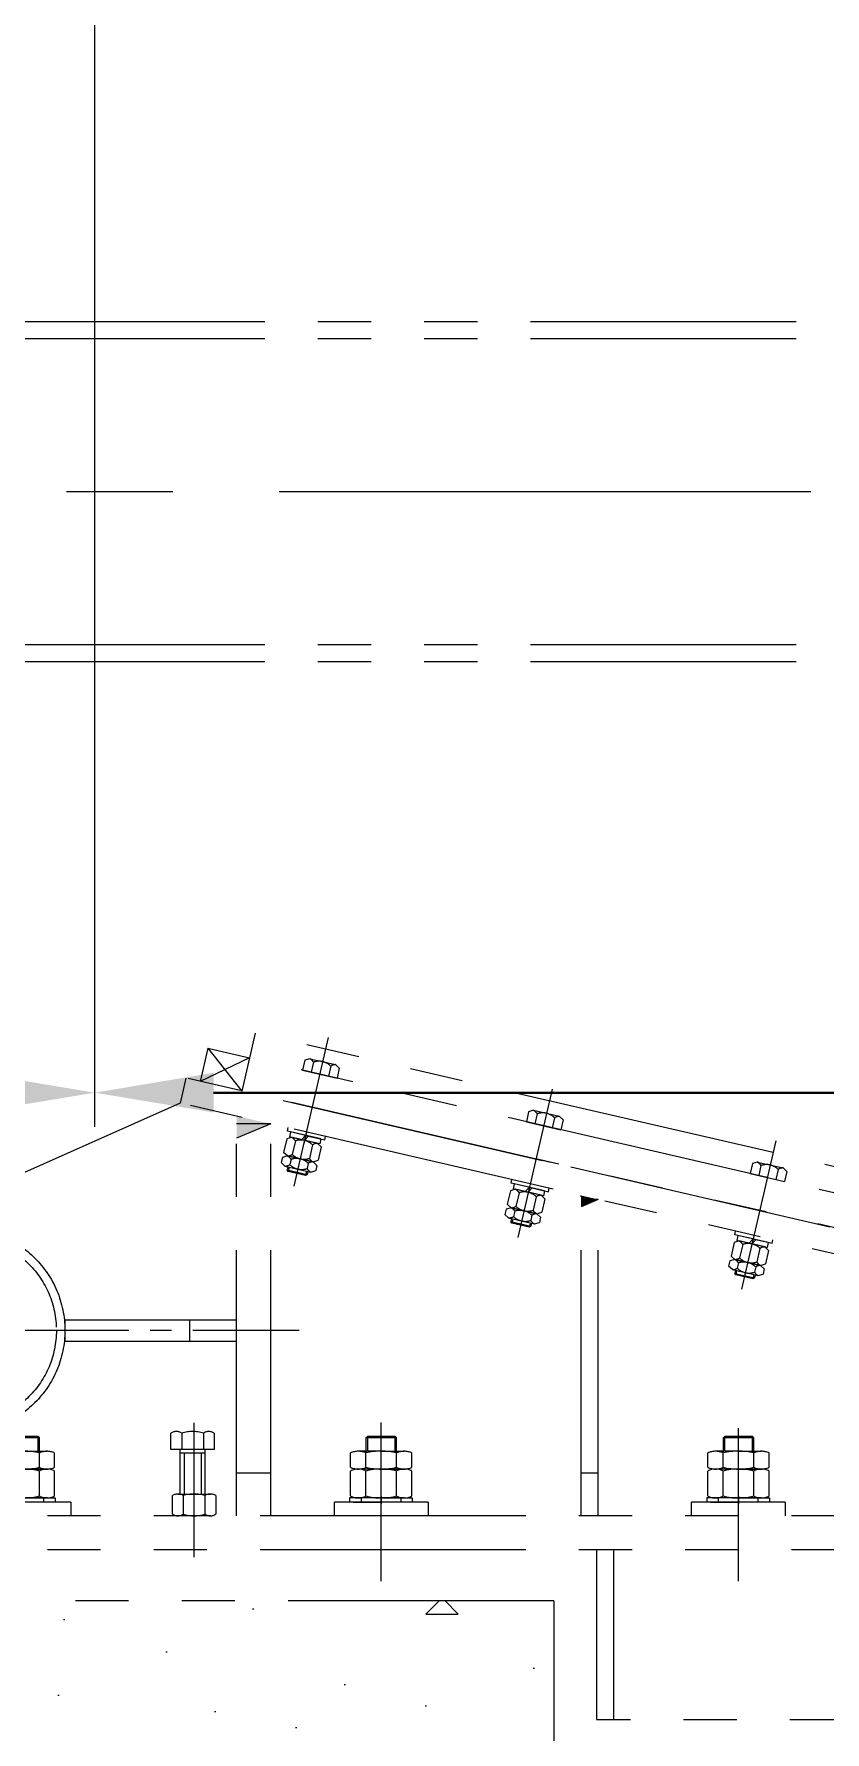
# Model space of a CAD drawing. Header units: millimetres. Extents: x 52110 to 400893, y -153728 to 31997.
# Drawn here: x 177616 to 178546, y -25833 to -23836 of the extents above; entities that cross this region are included whole.
import ezdxf

# ---------------------------------------------------------------- set-up
doc = ezdxf.new("R2010")
doc.units = ezdxf.units.MM
doc.header["$LTSCALE"] = 500
for name, pattern in [('CENTER', [2, 1.25, -0.25, 0.25, -0.25]), ('DASHED2', [0.375, 0.25, -0.125]), ('PHANTOM2', [1.25, 0.625, -0.125, 0.125, -0.125, 0.125, -0.125])]:
    doc.linetypes.add(name, pattern=pattern)
for name, color, linetype, lineweight in [('2D', 4, 'PHANTOM2', 20), ('POU', 4, 'Continuous', 20), ('SHI', 7, 'Continuous', 40), ('XU', 6, 'DASHED2', 20), ('ZHONG', 1, 'CENTER', 20)]:
    doc.layers.add(name, color=color, linetype=linetype, lineweight=lineweight)
doc.styles.add('GB', font='gbenor.shx', dxfattribs={"bigfont": 'gbcbig.shx'})
doc.dimstyles.new('ISO-25$0', dxfattribs={"dimscale": 40, "dimtxt": 3.5, "dimasz": 3.5, "dimexe": 1, "dimexo": 0.2, "dimgap": 1.2, "dimtad": 1, "dimtoh": 1, "dimdec": 1, "dimzin": 9, "dimdsep": 46, "dimtxsty": 'GB', "dimcen": 0, "dimclrd": 3, "dimclre": 3, "dimclrt": 256, "dimadec": 0, "dimazin": 2, "dimtfac": 1, "dimtdec": 1, "dimtix": 1, "dimtmove": 0, "dimatfit": 3, "dimldrblk": 'DOTSMALL', "dimfxl": 0, "dimlwd": -1, "dimlwe": 20, "dimarcsym": 0})

# ---------------------------------------------------------------- blocks, each defined once
blk = doc.blocks.new('*D948')
at = {"color": 3, "linetype": 'ByBlock', "lineweight": 20}
for p, q in [((219793.7, 74429.3), (219793.7, 72656.2)), ((223343.7, 74429.3), (223343.7, 72656.2))]:
    blk.add_line(p, q, dxfattribs=at)
at = {"color": 3, "linetype": 'ByBlock'}
blk.add_line((219933.7, 72696.2), (223203.7, 72696.2), dxfattribs=at)
at = {"color": 3}
for points in [[(219933.7, 72719.6), (219933.7, 72672.9), (219793.7, 72696.2)], [(223203.7, 72719.6), (223203.7, 72672.9), (223343.7, 72696.2)]]:
    blk.add_solid(points, dxfattribs=at)
at = {"layer": 'Defpoints', "color": 0}
for p in [(219793.7, 74437.3), (223343.7, 74437.3), (223343.7, 72696.2)]:
    blk.add_point(p, dxfattribs=at)
at = {"insert": (221568.7, 72814.2), "char_height": 140, "attachment_point": 5, "style": 'GB'}
blk.add_mtext('3550', dxfattribs=at)
blk = doc.blocks.new('_DotSmall')
at = {"color": 0, "linetype": 'ByBlock', "const_width": 0.5}
blk.add_lwpolyline([(-0.0625, 0, 1), (0.0625, 0, 1)], format="xyb", close=True, dxfattribs=at)
blk = doc.blocks.new('*D949')
at = {"color": 3, "linetype": 'ByBlock', "lineweight": 20}
for p, q in [((223343.7, 74429.3), (223343.7, 72656.2)), ((226893.7, 74403.9), (226893.7, 72656.2))]:
    blk.add_line(p, q, dxfattribs=at)
at = {"color": 3, "linetype": 'ByBlock'}
blk.add_line((223483.7, 72696.2), (226753.7, 72696.2), dxfattribs=at)
at = {"color": 3}
for points in [[(223483.7, 72719.6), (223483.7, 72672.9), (223343.7, 72696.2)], [(226753.7, 72719.6), (226753.7, 72672.9), (226893.7, 72696.2)]]:
    blk.add_solid(points, dxfattribs=at)
at = {"layer": 'Defpoints', "color": 0}
for p in [(223343.7, 74437.3), (226893.7, 74411.9), (226893.7, 72696.2)]:
    blk.add_point(p, dxfattribs=at)
at = {"insert": (225118.7, 72814.2), "char_height": 140, "attachment_point": 5, "style": 'GB'}
blk.add_mtext('3550', dxfattribs=at)
blk = doc.blocks.new("斜''")
at = {"layer": '2D'}
h = blk.add_hatch(color=256, dxfattribs=at)
h.paths.add_polyline_path([(525927.5, 481046.1), (525887.5, 481046.1), (525887.5, 481029.1)])
h.paths.add_polyline_path([(525887.5, 481055.3), (525887.5, 481046.1), (525927.5, 481046.1)])
h = blk.add_hatch(color=256, dxfattribs=at)
h.paths.add_polyline_path([(526312.5, 480957.2), (526292.5, 480957.2), (526292.5, 480948.7)])
h.paths.add_polyline_path([(526292.5, 480961.8), (526292.5, 480957.2), (526312.5, 480957.2)])
at = {"layer": 'POU'}
h = blk.add_hatch(dxfattribs=at)
h.set_pattern_fill('CONC', color=256, scale=25, style=0)
h.set_pattern_definition([(0, (53705.2, 8874.64), (0, 635), [0, -635]), (0, (53711.54, 8652.4), (0, 635), [0, -635]), (0, (53730.6, 8995.3), (0, 635), [0, -635]), (338.1986, (53400.39, 8798.44), (1905.000173, -634.999943), [68.3914, -3351.18837]), (216.8699, (53463.89, 8773.04), (1904.999948, 1270.000078), [31.75, -3143.25]), (130.6013, (53438.494, 8753.99), (3175.0002675, -3809.9993765), [58.5438, -5795.8666]), (206.5651, (53228.94, 8677.8), (-634.99947, -635.00083), [14.19923, -1405.70394]), (326.3099, (53216.24, 8671.44), (1269.99972, -635.000847), [22.89556, -2266.62996]), (108.4349, (53235.3, 8658.74), (-634.998986, 1270.000276), [20.0806, -1987.9659]), (225, (53635.34, 8614.3), (0, -635.0002), [26.9405, -871.08474]), (0, (53616.3, 8595.24), (635, 635), [38.1, -596.9]), (135, (53654.4, 8595.24), (-635.0002, 0), [26.9405, -871.08474]), (251.5651, (53559.14, 9020.7), (634.998986, 1270.000276), [20.0806, -1987.9659]), (0, (53552.8, 9001.64), (635, 635), [31.75, -603.25]), (143.1301, (53584.54, 9001.64), (-1904.999948, 1270.000078), [31.75, -3143.25]), (213.6901, (53222.6, 9027.04), (1269.99972, 635.000847), [22.89556, -2266.62996]), (341.5651, (53203.54, 9014.34), (-1270.000276, 634.998986), [40.1612, -1967.8853]), (126.8699, (53241.64, 9001.64), (1270.000078, -1904.999948), [31.75, -3143.25]), (0, (53406.74, 9001.64), (0, 635), [0, -635]), (0, (53235.3, 8836.54), (0, 635), [0, -635]), (0, (53413.1, 8601.6), (0, 635), [0, -635]), (0, (53584.54, 8798.44), (0, 635), [0, -635]), (0, (53400.4, 8906.4), (0, 635), [0, -635]), (0, (53260.7, 8925.44), (0, 635), [0, -635]), (0, (53317.84, 8887.34), (0, 635), [0, -635]), (0, (53292.44, 8734.94), (0, 635), [0, -635]), (0, (53140.04, 8760.34), (0, 635), [0, -635]), (0, (53146.4, 8906.4), (0, 635), [0, -635]), (0, (53127.34, 9046.1), (0, 635), [0, -635]), (0, (53324.2, 9071.5), (0, 635), [0, -635]), (0, (53463.9, 9096.9), (0, 635), [0, -635]), (0, (53686.14, 9071.5), (0, 635), [0, -635]), (0, (53533.74, 8874.64), (0, 635), [0, -635]), (0, (53470.24, 8988.94), (0, 635), [0, -635]), (0, (53521.04, 8684.14), (0, 635), [0, -635]), (0, (53330.54, 8652.4), (0, 635), [0, -635]), (0, (53521.04, 8512.7), (0, 635), [0, -635]), (0, (53311.5, 8550.8), (0, 635), [0, -635]), (0, (53108.3, 8531.74), (0, 635), [0, -635]), (0, (53184.5, 8500), (0, 635), [0, -635]), (0, (53190.84, 8588.9), (0, 635), [0, -635]), (0, (53616.3, 8487.3), (0, 635), [0, -635]), (0, (53692.5, 8747.64), (0, 635), [0, -635]), (0, (53660.74, 8938.14), (0, 635), [0, -635]), (0, (53368.64, 8480.94), (0, 635), [0, -635])])
h.paths.add_polyline_path([(527727.5, 479814.3), (527727.5, 480485.2), (526900.5, 480485.2), (526900, 480295.2), (526260.5, 480295.2), (526260.5, 480485.2), (525307.5, 480485.2), (525307.5, 479814.3)])
h.paths.add_polyline_path([(524030.9, 480514.1), (523996.2, 480363.7), (524455.2, 480257.7), (524489.9, 480408.1)], flags=9)
at = {"layer": '2D'}
for p, q in [((525909.2, 481152.9), (525893.5, 481084.7)), ((527127.2, 480871.7), (525909.2, 481152.9)), ((525853.7, 481135), (525844.7, 481096)), ((525902.4, 481123.7), (525844.7, 481096)), ((525853.7, 481135), (525902.4, 481123.7)), ((525853.7, 481135), (525893.5, 481084.7)), ((525902.4, 481123.7), (525893.5, 481084.7)), ((527120.4, 480842.5), (525902.4, 481123.7)), ((525967.7, 481121), (525965, 481109.3)), ((525965, 481109.3), (526005.5, 481099.9)), ((525973.5, 481122.7), (525967.7, 481121)), ((525973.5, 481122.7), (526003.8, 481115.7)), ((525977.8, 481118.6), (525975.1, 481106.9)), ((525998.1, 481113.9), (525995.4, 481102.2)), ((526003.8, 481115.7), (526008.2, 481111.6)), ((526008.2, 481111.6), (526005.5, 481099.9)), ((525827.8, 481099.9), (525821.1, 481070.6)), ((526256.9, 481000.8), (525827.8, 481099.9)), ((525821.1, 481070.6), (525508.4, 480931)), ((527477.5, 480688.2), (525821.1, 481070.6)), ((525942.2, 481073.5), (526256.9, 481000.8)), ((525887.5, 480585.2), (525887.5, 481055.3)), ((525927.5, 481046.1), (525887.5, 481029.1)), ((525927.5, 481046.1), (525887.5, 481046.1)), ((525927.5, 480585.2), (525927.5, 481046.1)), ((526230.8, 481060.2), (526228.1, 481048.5)), ((526228.1, 481048.5), (526268.6, 481039.2)), ((526236.5, 481062), (526230.8, 481060.2)), ((526236.5, 481062), (526266.9, 481055)), ((526240.9, 481057.9), (526238.2, 481046.2)), ((526261.2, 481053.2), (526258.5, 481041.5)), ((526266.9, 481055), (526271.3, 481050.9)), ((526271.3, 481050.9), (526268.6, 481039.2)), ((525946.3, 481028.4), (525942.7, 481012.5)), ((525952.1, 481030.1), (525946.3, 481028.4)), ((525947.1, 481037.5), (525948, 481041.7)), ((525968.4, 481032.5), (525947.1, 481037.5)), ((525950.8, 481036.6), (525949.5, 481030.7)), ((525985.1, 481022.5), (525949.5, 481030.7)), ((525986.4, 481028.4), (525950.8, 481036.6)), ((525982.5, 481023.1), (525952.1, 481030.1)), ((525956.5, 481026), (525952.8, 481010.2)), ((525968.6, 481032.5), (525963.9, 481027.4)), ((525972, 481031.7), (525967.3, 481026.6)), ((525968.4, 481032.5), (525991, 481027.3)), ((525986.4, 481028.4), (525985.1, 481022.5)), ((525991, 481027.3), (525992, 481031.5)), ((525941.3, 481006.7), (525939.9, 481000.5)), ((525947.1, 481008.4), (525941.3, 481006.7)), ((525947.1, 481008.4), (525942.7, 481012.5)), ((525977.4, 481001.4), (525947.1, 481008.4)), ((525947.1, 481008.4), (525977.4, 481001.4)), ((525951.5, 481004.3), (525950, 480998.2)), ((525976.7, 481021.4), (525973.1, 481005.5)), ((525982.5, 481023.1), (525986.9, 481019)), ((525986.9, 481019), (525983.2, 481003.2)), ((527484.3, 480717.5), (526239.4, 481004.9)), ((525944.3, 480996.4), (525939.9, 481000.5)), ((525944.3, 480996.4), (525974.7, 480989.4)), ((525947.8, 480995.6), (525947, 480992.1)), ((525948.2, 480990.2), (525947, 480992.1)), ((525947, 480992.1), (525970.4, 480986.7)), ((525949.4, 480995.3), (525948.2, 480990.2)), ((525968.5, 480985.5), (525948.2, 480990.2)), ((525969.6, 480990.6), (525968.5, 480985.5)), ((525970.4, 480986.7), (525968.5, 480985.5)), ((525971.7, 480999.6), (525970.3, 480993.5)), ((525971.2, 480990.2), (525970.4, 480986.7)), ((525974.7, 480989.4), (525980.4, 480991.2)), ((525977.4, 481001.4), (525983.2, 481003.2)), ((525977.4, 481001.4), (525981.8, 480997.3)), ((525981.8, 480997.3), (525980.4, 480991.2)), ((526280.3, 480995.4), (527101.7, 480805.8)), ((526493.9, 480999.5), (526491.2, 480987.8)), ((526491.2, 480987.8), (526531.7, 480978.4)), ((526499.6, 481001.2), (526493.9, 480999.5)), ((526499.6, 481001.2), (526530, 480994.2)), ((526504, 480997.1), (526501.3, 480985.4)), ((526524.3, 480992.5), (526521.6, 480980.8)), ((526530, 480994.2), (526534.4, 480990.1)), ((526534.4, 480990.1), (526531.7, 480978.4)), ((526209.4, 480967.4), (526205.7, 480951.5)), ((526215.1, 480969.1), (526209.4, 480967.4)), ((526210.1, 480976.4), (526211, 480980.6)), ((526231.4, 480971.5), (526210.1, 480976.4)), ((526213.9, 480975.6), (526212.5, 480969.7)), ((526248.1, 480961.5), (526212.5, 480969.7)), ((526249.4, 480967.3), (526213.9, 480975.6)), ((526245.5, 480962.1), (526215.1, 480969.1)), ((526219.5, 480965), (526215.8, 480949.1)), ((526231.6, 480971.4), (526226.9, 480966.4)), ((526235, 480970.7), (526230.3, 480965.6)), ((526231.4, 480971.5), (526254, 480966.3)), ((526249.4, 480967.3), (526248.1, 480961.5)), ((526254, 480966.3), (526255, 480970.5)), ((526204.3, 480945.6), (526202.9, 480939.5)), ((526210.1, 480947.4), (526204.3, 480945.6)), ((526210.1, 480947.4), (526205.7, 480951.5)), ((526240.5, 480940.4), (526210.1, 480947.4)), ((526210.1, 480947.4), (526240.5, 480940.4)), ((526239.7, 480960.3), (526236.1, 480944.5)), ((526245.5, 480962.1), (526249.9, 480958)), ((526249.9, 480958), (526246.2, 480942.1)), ((526292.5, 480585.2), (526292.5, 480961.8)), ((526312.5, 480957.2), (526292.5, 480957.2)), ((526312.5, 480957.2), (526292.5, 480948.7)), ((526312.5, 480585.2), (526312.5, 480957.2)), ((526207.3, 480935.4), (526202.9, 480939.5)), ((526207.3, 480935.4), (526237.7, 480928.4)), ((526210.8, 480934.6), (526210, 480931.1)), ((526210, 480931.1), (526233.4, 480925.7)), ((526211.2, 480929.2), (526210, 480931.1)), ((526212.4, 480934.2), (526211.2, 480929.2)), ((526231.5, 480924.5), (526211.2, 480929.2)), ((526214.5, 480943.3), (526213.1, 480937.1)), ((526232.6, 480929.5), (526231.5, 480924.5)), ((526233.4, 480925.7), (526231.5, 480924.5)), ((526234.7, 480938.6), (526233.3, 480932.5)), ((526234.2, 480929.2), (526233.4, 480925.7)), ((526237.7, 480928.4), (526243.4, 480930.1)), ((526240.5, 480940.4), (526246.2, 480942.1)), ((526240.5, 480940.4), (526244.8, 480936.3)), ((526244.8, 480936.3), (526243.4, 480930.1)), ((526472.4, 480906.6), (526468.8, 480890.7)), ((526478.2, 480908.4), (526472.4, 480906.6)), ((526473.1, 480915.7), (526474.1, 480919.9)), ((526494.5, 480910.8), (526473.1, 480915.7)), ((526476.9, 480914.8), (526475.6, 480909)), ((526511.1, 480900.8), (526475.6, 480909)), ((526512.5, 480906.6), (526476.9, 480914.8)), ((526508.6, 480901.4), (526478.2, 480908.4)), ((526482.6, 480904.3), (526478.9, 480888.4)), ((526494.7, 480910.7), (526490, 480905.6)), ((526498.1, 480909.9), (526493.4, 480904.9)), ((526494.5, 480910.8), (526517.1, 480905.6)), ((526512.5, 480906.6), (526511.1, 480900.8)), ((526517.1, 480905.6), (526518.1, 480909.7)), ((526467.4, 480884.9), (526466, 480878.7)), ((526473.2, 480886.6), (526467.4, 480884.9)), ((526473.2, 480886.6), (526468.8, 480890.7)), ((526473.2, 480886.6), (526503.5, 480879.6)), ((526503.5, 480879.6), (526473.2, 480886.6)), ((526502.8, 480899.6), (526499.2, 480883.7)), ((526508.6, 480901.4), (526512.9, 480897.3)), ((526512.9, 480897.3), (526509.3, 480881.4)), ((526470.4, 480874.7), (526466, 480878.7)), ((526470.4, 480874.7), (526500.8, 480867.6)), ((526473.9, 480873.8), (526473.1, 480870.3)), ((526474.3, 480868.4), (526473.1, 480870.3)), ((526473.1, 480870.3), (526496.5, 480864.9)), ((526475.4, 480873.5), (526474.3, 480868.4)), ((526494.5, 480863.7), (526474.3, 480868.4)), ((526477.5, 480882.5), (526476.1, 480876.4)), ((526495.7, 480868.8), (526494.5, 480863.7)), ((526496.5, 480864.9), (526494.5, 480863.7)), ((526497.8, 480877.9), (526496.4, 480871.7)), ((526497.3, 480868.4), (526496.5, 480864.9)), ((526500.8, 480867.6), (526506.5, 480869.4)), ((526503.5, 480879.6), (526509.3, 480881.4)), ((526503.5, 480879.6), (526507.9, 480875.5)), ((526507.9, 480875.5), (526506.5, 480869.4)), ((525685.5, 480815.7), (525685.5, 480790.7)), ((525685.5, 480815.7), (525887.5, 480815.7)), ((525832.5, 480790.7), (525832.5, 480815.7)), ((525685.5, 480790.7), (525887.5, 480790.7)), ((525655.6, 480676.9), (525619.6, 480676.9)), ((525653.7, 480678.5), (525621.4, 480678.6)), ((525653.6, 480678.5), (525653.6, 480661.2)), ((525655.6, 480676.9), (525653.7, 480678.5)), ((525655.5, 480659.1), (525655.5, 480676.9)), ((525810.2, 480663.3), (525810.2, 480682.5)), ((525822.9, 480682.5), (525822.9, 480663.3)), ((525848.4, 480682.5), (525848.4, 480663.3)), ((525861.1, 480682.5), (525861.1, 480663.3)), ((526039.5, 480676.9), (526041.4, 480678.6)), ((526039.5, 480676.9), (526039.5, 480659.1)), ((526075.5, 480676.9), (526039.5, 480676.9)), ((526041.3, 480678.5), (526041.3, 480661.2)), ((526073.6, 480678.5), (526041.4, 480678.6)), ((526075.5, 480676.9), (526073.6, 480678.5)), ((526073.6, 480678.5), (526073.6, 480661.2)), ((526075.5, 480659.1), (526075.5, 480676.9)), ((526459.5, 480676.9), (526461.4, 480678.6)), ((526459.5, 480676.9), (526459.5, 480659.1)), ((526495.5, 480676.9), (526459.5, 480676.9)), ((526461.3, 480678.5), (526461.3, 480661.2)), ((526493.6, 480678.5), (526461.4, 480678.6)), ((526493.6, 480678.5), (526493.6, 480661.2)), ((526495.5, 480676.9), (526493.6, 480678.5)), ((526495.5, 480659.1), (526495.5, 480676.9)), ((525637.5, 480661.2), (525664.5, 480661.2)), ((525655.5, 480642.3), (525655.5, 480659.1)), ((525673.5, 480642.3), (525673.5, 480659.1)), ((525861.1, 480663.3), (525810.2, 480663.3)), ((525820.6, 480663.3), (525820.6, 480610.6)), ((525820.6, 480659.3), (525850.6, 480659.3)), ((525825.6, 480659.3), (525825.6, 480610.8)), ((525845.6, 480659.3), (525845.6, 480610.1)), ((525850.6, 480609.2), (525850.6, 480663.3)), ((526021.5, 480642.3), (526021.5, 480659.1)), ((526057.5, 480661.2), (526030.5, 480661.2)), ((526039.5, 480642.3), (526039.5, 480659.1)), ((526057.5, 480661.2), (526084.5, 480661.2)), ((526075.5, 480642.3), (526075.5, 480659.1)), ((526093.5, 480642.3), (526093.5, 480659.1)), ((526441.5, 480642.3), (526441.5, 480659.1)), ((526477.5, 480661.2), (526450.5, 480661.2)), ((526459.5, 480642.3), (526459.5, 480659.1)), ((526477.5, 480661.2), (526504.5, 480661.2)), ((526495.5, 480642.3), (526495.5, 480659.1)), ((526513.5, 480642.3), (526513.5, 480659.1)), ((525664.5, 480640.2), (525610.5, 480640.2)), ((525637.5, 480640.2), (525664.5, 480640.2)), ((525655.5, 480608.6), (525655.5, 480637.8)), ((525673.5, 480608.6), (525673.5, 480637.8)), ((525927.5, 480635.2), (525887.5, 480635.2)), ((526021.5, 480608.6), (526021.5, 480637.8)), ((526084.5, 480640.2), (526030.5, 480640.2)), ((526057.5, 480640.2), (526030.5, 480640.2)), ((526039.5, 480608.6), (526039.5, 480637.8)), ((526057.5, 480640.2), (526084.5, 480640.2)), ((526057.5, 480640.2), (526057.5, 480640.2)), ((526075.5, 480608.6), (526075.5, 480637.8)), ((526093.5, 480608.6), (526093.5, 480637.8)), ((526312.5, 480635.2), (526292.5, 480635.2)), ((526441.5, 480608.6), (526441.5, 480637.8)), ((526477.5, 480640.2), (526450.5, 480640.2)), ((526504.5, 480640.2), (526450.5, 480640.2)), ((526459.5, 480608.6), (526459.5, 480637.8)), ((526477.5, 480640.2), (526504.5, 480640.2)), ((526477.5, 480640.2), (526477.5, 480640.2)), ((526495.5, 480608.6), (526495.5, 480637.8)), ((526513.5, 480608.6), (526513.5, 480637.8)), ((525664.5, 480606.2), (525610.5, 480606.2)), ((525637.5, 480606.2), (525673.9, 480606.2)), ((525660.4, 480606.2), (525660.4, 480601.2)), ((525673.9, 480606.2), (525673.9, 480601.2)), ((525812.1, 480587), (525812.1, 480609)), ((525818.4, 480610.8), (525856.6, 480610.8)), ((525824.8, 480587), (525824.8, 480609)), ((525850.2, 480609), (525850.2, 480587)), ((525863, 480609), (525863, 480587)), ((526020.3, 480606.2), (526020.3, 480601.2)), ((526057.5, 480606.2), (526020.3, 480606.2)), ((526084.5, 480606.2), (526030.5, 480606.2)), ((526033.8, 480606.2), (526033.8, 480601.2)), ((526057.5, 480608.2), (526057.5, 480599.4)), ((526057.5, 480606.2), (526093.9, 480606.2)), ((526057.5, 480606.2), (526057.5, 480606.2)), ((526080.4, 480606.2), (526080.4, 480601.2)), ((526093.9, 480606.2), (526093.9, 480601.2)), ((526440.3, 480606.2), (526440.3, 480601.2)), ((526477.5, 480606.2), (526440.3, 480606.2)), ((526504.5, 480606.2), (526450.5, 480606.2)), ((526453.8, 480606.2), (526453.8, 480601.2)), ((526477.5, 480608.2), (526477.5, 480599.4)), ((526477.5, 480606.2), (526513.9, 480606.2)), ((526477.5, 480606.2), (526477.5, 480606.2)), ((526500.4, 480606.2), (526500.4, 480601.2)), ((526513.9, 480606.2), (526513.9, 480601.2)), ((527477.5, 480585.2), (525507.5, 480585.2)), ((525692.5, 480601.2), (525582.5, 480601.2)), ((525670.5, 480601.2), (525637.5, 480601.2)), ((525692.5, 480601.2), (525692.5, 480585.2)), ((525856.6, 480585.2), (525818.4, 480585.2)), ((526002.5, 480585.2), (526002.5, 480601.2)), ((526112.5, 480601.2), (526002.5, 480601.2)), ((526024.5, 480601.2), (526057.5, 480601.2)), ((526090.5, 480601.2), (526057.5, 480601.2)), ((526057.5, 480601.2), (526057.5, 480601.2)), ((526112.5, 480601.2), (526112.5, 480585.2)), ((526422.5, 480585.2), (526422.5, 480601.2)), ((526532.5, 480601.2), (526422.5, 480601.2)), ((526444.5, 480601.2), (526477.5, 480601.2)), ((526510.5, 480601.2), (526477.5, 480601.2)), ((526477.5, 480601.2), (526477.5, 480601.2)), ((526532.5, 480601.2), (526532.5, 480585.2)), ((527477.5, 480545.2), (525507.5, 480545.2)), ((526310.5, 480545.2), (526310.5, 480346.1)), ((526310.5, 480545.2), (526310.5, 480395.2)), ((526330.5, 480545.2), (526330.5, 480345.2)), ((526260.5, 480485.2), (525307.5, 480485.2)), ((526260.5, 480485.2), (526260.5, 480295.2)), ((526850.5, 480345.2), (526310.5, 480345.2))]:
    blk.add_line(p, q, dxfattribs=at)
blk.add_circle((525565.5, 480803.2), 120, dxfattribs=at)
for centre, radius, start, end in [((525969.3, 481113.9), 9.73, 29.0508, 64.9492), ((525984.3, 481100.2), 19.5, 44.7958, 109.2042), ((526003.7, 481106), 9.73, 89.0508, 124.9492), ((526232.4, 481053.1), 9.73, 29.0508, 64.9492), ((526247.3, 481039.5), 19.5, 44.7958, 109.2042), ((526266.8, 481045.2), 9.73, 89.0508, 124.9492), ((525948, 481021.3), 9.73, 29.0508, 64.9492), ((525962.9, 481007.6), 19.5, 44.7958, 109.2042), ((525947.2, 481018.1), 9.73, 269.0508, 304.9492), ((525942.9, 480999.6), 9.73, 29.0508, 64.9492), ((525957.9, 480985.9), 19.5, 44.7958, 109.2042), ((525966.6, 481023.9), 19.5, 224.7958, 289.2042), ((525981.6, 481010.2), 9.73, 209.0508, 244.9492), ((525982.3, 481013.4), 9.73, 89.0508, 124.9492), ((525944.5, 481006.2), 9.73, 269.0508, 304.9492), ((525963.9, 481011.9), 19.5, 224.7958, 289.2042), ((525978.8, 480998.2), 9.73, 209.0508, 244.9492), ((525977.3, 480991.7), 9.73, 89.0508, 124.9492), ((526495.5, 480992.4), 9.73, 29.0508, 64.9492), ((526510.4, 480978.7), 19.5, 44.7958, 109.2042), ((526529.8, 480984.5), 9.73, 89.0508, 124.9492), ((526211, 480960.3), 9.73, 29.0508, 64.9492), ((526225.9, 480946.6), 19.5, 44.7958, 109.2042), ((526210.2, 480957.1), 9.73, 269.0508, 304.9492), ((526206, 480938.6), 9.73, 29.0508, 64.9492), ((526220.9, 480924.9), 19.5, 44.7958, 109.2042), ((526229.7, 480962.9), 19.5, 224.7958, 289.2042), ((526244.6, 480949.2), 9.73, 209.0508, 244.9492), ((526245.3, 480952.4), 9.73, 89.0508, 124.9492), ((526207.5, 480945.1), 9.73, 269.0508, 304.9492), ((526226.9, 480950.9), 19.5, 224.7958, 289.2042), ((526241.8, 480937.2), 9.73, 209.0508, 244.9492), ((526240.3, 480930.6), 9.73, 89.0508, 124.9492), ((526474.1, 480899.5), 9.73, 29.0508, 64.9492), ((526489, 480885.9), 19.5, 44.7958, 109.2042), ((526473.3, 480896.4), 9.73, 269.0508, 304.9492), ((526469, 480877.8), 9.73, 29.0508, 64.9492), ((526492.7, 480902.1), 19.5, 224.7958, 289.2042), ((526508.4, 480891.6), 9.73, 89.0508, 124.9492), ((526470.6, 480884.4), 9.73, 269.0508, 304.9492), ((526490, 480890.1), 19.5, 224.7958, 289.2042), ((526484, 480864.1), 19.5, 44.7958, 109.2042), ((526504.9, 480876.5), 9.73, 209.0508, 244.9492), ((526503.4, 480869.9), 9.73, 89.0508, 124.9492), ((526507.7, 480888.4), 9.73, 209.0508, 244.9492), ((525816.5, 480672.4), 11.9, 57.7964, 122.2036), ((525835.6, 480639.3), 45, 73.5739, 106.4261), ((525854.7, 480672.4), 11.9, 57.7965, 122.2035), ((525637.5, 480583), 78.2, 76.6948, 103.3052), ((525664.5, 480640.8), 20.3, 63.739, 116.261), ((526030.5, 480640.8), 20.3, 63.739, 116.261), ((526057.5, 480583), 78.2, 76.6948, 103.3052), ((526084.5, 480640.8), 20.3, 63.739, 116.261), ((526450.5, 480640.8), 20.3, 63.739, 116.261), ((526477.5, 480583), 78.2, 76.6948, 103.3052), ((526504.5, 480640.8), 20.3, 63.739, 116.261), ((525637.5, 480718.4), 78.2, 256.6948, 283.3052), ((525637.5, 480570.9), 69.3, 74.94, 105.06), ((525664.5, 480660.5), 20.3, 243.739, 296.261), ((525664.5, 480622), 18.2, 60.3829, 119.6171), ((526030.5, 480660.5), 20.3, 243.739, 296.261), ((526030.5, 480622), 18.2, 60.3829, 119.6171), ((526057.5, 480718.4), 78.2, 256.6948, 283.3052), ((526057.5, 480570.9), 69.3, 74.94, 105.06), ((526084.5, 480660.5), 20.3, 243.739, 296.261), ((526084.5, 480622), 18.2, 60.3829, 119.6171), ((526450.5, 480660.5), 20.3, 243.739, 296.261), ((526450.5, 480622), 18.2, 60.3829, 119.6171), ((526477.5, 480718.4), 78.2, 256.6948, 283.3052), ((526477.5, 480570.9), 69.3, 74.94, 105.06), ((526504.5, 480660.5), 20.3, 243.739, 296.261), ((526504.5, 480622), 18.2, 60.3829, 119.6171), ((525637.5, 480675.5), 69.3, 254.94, 285.06), ((525664.5, 480624.4), 18.2, 240.3829, 299.6171), ((525818.4, 480598.9), 11.9, 57.7965, 122.2035), ((525837.5, 480565.8), 45, 73.5739, 106.4261), ((525856.6, 480598.9), 11.9, 57.7965, 122.2035), ((526030.5, 480624.4), 18.2, 240.3829, 299.6171), ((526057.5, 480675.5), 69.3, 254.94, 285.06), ((526084.5, 480624.4), 18.2, 240.3829, 299.6171), ((526450.5, 480624.4), 18.2, 240.3829, 299.6171), ((526477.5, 480675.5), 69.3, 254.94, 285.06), ((526504.5, 480624.4), 18.2, 240.3829, 299.6171), ((525818.4, 480597.1), 11.9, 237.7965, 302.2035), ((525837.5, 480630.2), 45, 253.5739, 286.4261), ((525856.6, 480597.1), 11.9, 237.7965, 302.2035)]:
    blk.add_arc(centre, radius, start, end, dxfattribs=at)
at = {"layer": 'XU'}
blk.add_circle((525565.5, 480803.2), 110, dxfattribs=at)
at = {"layer": 'ZHONG'}
for p, q in [((525995.2, 481147.5), (525954.9, 480973)), ((526258.3, 481086.8), (526218, 480912.3)), ((525969.5, 481036.4), (525966.4, 481022.7)), ((526521.3, 481026.1), (526481.1, 480851.6)), ((526232.5, 480975.3), (526229.4, 480961.7)), ((526495.6, 480914.6), (526492.5, 480901)), ((525837.5, 480536.5), (525837.5, 480694.6)), ((526057.5, 480508.3), (526057.5, 480694.9)), ((526477.5, 480508.3), (526477.5, 480688.3))]:
    blk.add_line(p, q, dxfattribs=at)
at = {"layer": 'ZHONG', "ltscale": 0.2}
blk.add_line((525960.9, 480803.2), (525351, 480803.2), dxfattribs=at)
blk = doc.blocks.new('LDJXKJ')
at = {"layer": '2D'}
for p, q in [((138304.6, 60193.7), (119704.6, 60193.7)), ((138304.6, 60173.7), (129714.8, 60173.7)), ((138304.6, 59813.7), (129714.8, 59813.7)), ((138304.6, 59793.7), (119704.6, 59793.7))]:
    blk.add_line(p, q, dxfattribs=at)
at = {"layer": 'ZHONG', "linetype": 'CENTER'}
blk.add_line((138446.7, 59993.7), (119580.6, 59993.7), dxfattribs=at)
at = {"layer": 'SHI', "color": 3}
blk.add_blockref("斜''", (-395115.9, -421795.5), dxfattribs=at)
blk = doc.blocks.new('sl')
for base, p1, p2, override, picture, middle in [((223343.72, 72696.24), (219793.72, 74437.31), (223343.72, 74437.31), {"dimatfit": 0, "dimfxl": 1.8}, '*D948', (221568.72, 72814.24)), ((226893.72, 72696.24), (223343.72, 74437.31), (226893.72, 74411.92), {"dimtmove": 1, "dimatfit": 0, "dimfxl": 1.8}, '*D949', (225118.72, 72814.24))]:
    dim = blk.add_linear_dim(base=base, p1=p1, p2=p2, dimstyle='ISO-25$0', override=override)
    dim.commit()
    dim.dimension.update_dxf_attribs({"geometry": picture, "text_midpoint": middle})

msp = doc.modelspace()

# ---------------------------------------------------------------- block references
at = {"layer": 'SHI'}
for name, p in [('sl', (-45656.31305, -97777.1464)), ('LDJXKJ', (47082.84204, -84368.20279))]:
    msp.add_blockref(name, p, dxfattribs=at)

doc.saveas('drawing.dxf')
